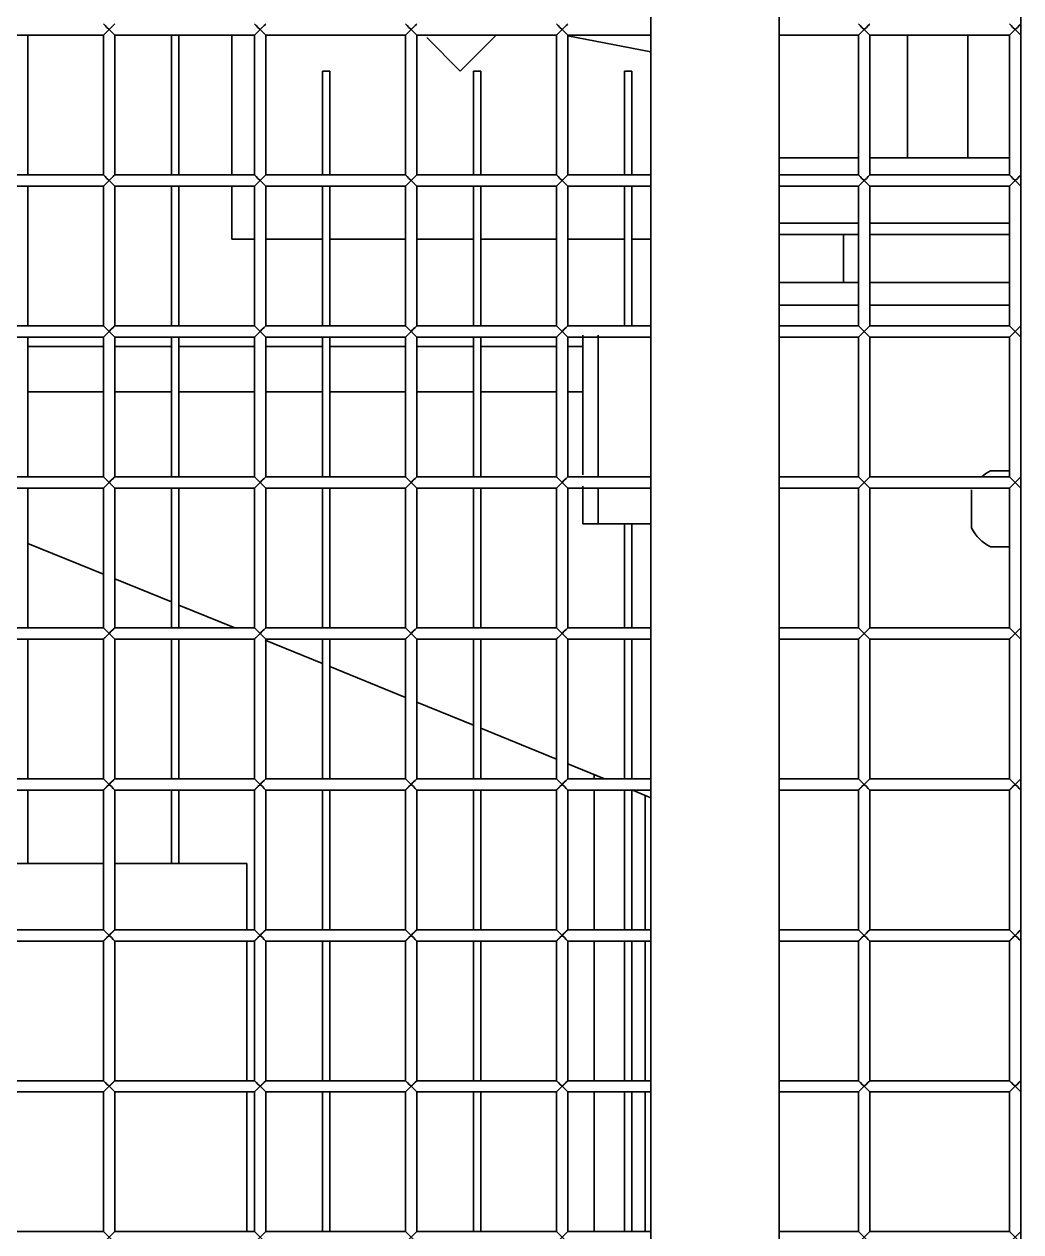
# Model space of a CAD drawing. Header units: millimetres. Extents: x 32496 to 166256, y 3504 to 23939.
# Drawn here: x 44987.6 to 45251.6, y 12470 to 12790 of the extents above; entities that cross this region are included whole.
import ezdxf

# ---------------------------------------------------------------- set-up
doc = ezdxf.new("R2010")
doc.units = ezdxf.units.MM
doc.layers.get('0').update_dxf_attribs({"lineweight": 35})

msp = doc.modelspace()

# ---------------------------------------------------------------- linework, layer by layer
at = {"linetype": 'Continuous'}
for p, q in [((45153.64, 13155.075), (45153.64, 12224.075)), ((45187.64, 13155.075), (45187.64, 12224.075)), ((45251.64, 12237.075), (45251.64, 13140.075)), ((45008.64, 12787.075), (45011.64, 12790.075)), ((45008.64, 12790.075), (45011.64, 12787.075)), ((45008.756, 12787.192), (45009.55, 12787.986)), ((45009.55, 12787.986), (45010.14, 12788.575)), ((45048.64, 12787.075), (45051.64, 12790.075)), ((45048.64, 12790.075), (45051.64, 12787.075)), ((45048.756, 12787.192), (45049.55, 12787.986)), ((45049.55, 12787.986), (45050.14, 12788.575)), ((45088.64, 12787.075), (45091.64, 12790.075)), ((45088.64, 12790.075), (45091.64, 12787.075)), ((45088.756, 12787.192), (45089.55, 12787.986)), ((45089.55, 12787.986), (45090.14, 12788.575)), ((45128.64, 12787.075), (45131.64, 12790.075)), ((45128.64, 12790.075), (45131.64, 12787.075)), ((45128.756, 12787.192), (45129.55, 12787.986)), ((45129.55, 12787.986), (45130.14, 12788.575)), ((45208.64, 12787.075), (45211.64, 12790.075)), ((45208.64, 12790.075), (45211.64, 12787.075)), ((45208.756, 12787.192), (45209.55, 12787.986)), ((45209.55, 12787.986), (45210.14, 12788.575)), ((45248.64, 12787.075), (45251.64, 12790.075)), ((45248.64, 12790.075), (45251.64, 12787.075)), ((45248.756, 12787.192), (45249.55, 12787.986)), ((45249.55, 12787.986), (45250.14, 12788.575)), ((44971.64, 12787.075), (45008.64, 12787.075)), ((44988.64, 12750.075), (44988.64, 12787.075)), ((45008.64, 12787.075), (45008.64, 12750.075)), ((45011.64, 12787.075), (45011.64, 12750.075)), ((45011.64, 12787.075), (45048.64, 12787.075)), ((45026.64, 12750.075), (45026.64, 12787.075)), ((45028.64, 12750.075), (45028.64, 12787.075)), ((45042.64, 12787.075), (45042.64, 12750.075)), ((45048.64, 12787.075), (45048.64, 12750.075)), ((45051.64, 12787.075), (45051.64, 12750.075)), ((45051.64, 12787.075), (45088.64, 12787.075)), ((45088.64, 12787.075), (45088.64, 12750.075)), ((45091.64, 12787.075), (45091.64, 12750.075)), ((45091.64, 12787.075), (45128.64, 12787.075)), ((45094.274, 12786.442), (45103.14, 12777.575)), ((45112.64, 12787.075), (45103.14, 12777.575)), ((45112.69, 12787.126), (45105.901, 12780.336)), ((45128.64, 12787.075), (45128.64, 12750.075)), ((45153.64, 12782.7), (45131.61, 12786.921)), ((45131.64, 12787.075), (45131.64, 12750.075)), ((45131.64, 12787.075), (45153.64, 12787.075)), ((45187.64, 12787.075), (45208.64, 12787.075)), ((45208.64, 12787.075), (45208.64, 12750.075)), ((45211.64, 12787.075), (45211.64, 12750.075)), ((45211.64, 12787.075), (45248.64, 12787.075)), ((45221.64, 12754.571), (45221.64, 12787.075)), ((45237.64, 12787.075), (45237.64, 12754.571)), ((45248.64, 12787.075), (45248.64, 12750.075)), ((45105.901, 12780.336), (45104.895, 12779.33)), ((45066.64, 12750.075), (45066.64, 12777.575)), ((45068.64, 12777.575), (45066.64, 12777.575)), ((45068.64, 12750.075), (45068.64, 12777.575)), ((45106.64, 12750.075), (45106.64, 12777.575)), ((45108.64, 12777.575), (45106.64, 12777.575)), ((45108.64, 12750.075), (45108.64, 12777.575)), ((45146.64, 12750.075), (45146.64, 12777.575)), ((45148.64, 12777.575), (45146.64, 12777.575)), ((45148.64, 12750.075), (45148.64, 12777.575)), ((45187.64, 12754.571), (45208.64, 12754.571)), ((45211.64, 12754.571), (45248.64, 12754.571)), ((44971.64, 12750.075), (45008.64, 12750.075)), ((45008.64, 12747.075), (45011.64, 12750.075)), ((45008.64, 12750.075), (45011.64, 12747.075)), ((45011.64, 12750.075), (45048.64, 12750.075)), ((45048.64, 12747.075), (45051.64, 12750.075)), ((45048.64, 12750.075), (45051.64, 12747.075)), ((45051.64, 12750.075), (45088.64, 12750.075)), ((45088.64, 12747.075), (45091.64, 12750.075)), ((45088.64, 12750.075), (45091.64, 12747.075)), ((45091.64, 12750.075), (45128.64, 12750.075)), ((45128.64, 12747.075), (45131.64, 12750.075)), ((45128.64, 12750.075), (45131.64, 12747.075)), ((45131.64, 12750.075), (45153.64, 12750.075)), ((45187.64, 12750.075), (45208.64, 12750.075)), ((45208.64, 12747.075), (45211.64, 12750.075)), ((45208.64, 12750.075), (45211.64, 12747.075)), ((45211.64, 12750.075), (45248.64, 12750.075)), ((45248.64, 12747.075), (45251.64, 12750.075)), ((45248.64, 12750.075), (45251.64, 12747.075)), ((44971.64, 12747.075), (45008.64, 12747.075)), ((44988.64, 12710.075), (44988.64, 12747.075)), ((45008.64, 12747.075), (45008.64, 12710.075)), ((45008.756, 12747.192), (45009.55, 12747.986)), ((45009.55, 12747.986), (45010.14, 12748.575)), ((45011.64, 12747.075), (45011.64, 12710.075)), ((45011.64, 12747.075), (45048.64, 12747.075)), ((45026.64, 12710.075), (45026.64, 12747.075)), ((45028.64, 12710.075), (45028.64, 12747.075)), ((45042.64, 12747.075), (45042.64, 12733.075)), ((45048.64, 12747.075), (45048.64, 12710.075)), ((45048.756, 12747.192), (45049.55, 12747.986)), ((45049.55, 12747.986), (45050.14, 12748.575)), ((45051.64, 12747.075), (45051.64, 12710.075)), ((45051.64, 12747.075), (45088.64, 12747.075)), ((45066.64, 12710.075), (45066.64, 12747.075)), ((45068.64, 12710.075), (45068.64, 12747.075)), ((45088.64, 12747.075), (45088.64, 12710.075)), ((45088.756, 12747.192), (45089.55, 12747.986)), ((45089.55, 12747.986), (45090.14, 12748.575)), ((45091.64, 12747.075), (45091.64, 12710.075)), ((45091.64, 12747.075), (45128.64, 12747.075)), ((45106.64, 12710.075), (45106.64, 12747.075)), ((45108.64, 12710.075), (45108.64, 12747.075)), ((45128.64, 12747.075), (45128.64, 12710.075)), ((45128.756, 12747.192), (45129.55, 12747.986)), ((45129.55, 12747.986), (45130.14, 12748.575)), ((45131.64, 12747.075), (45131.64, 12710.075)), ((45131.64, 12747.075), (45153.64, 12747.075)), ((45146.64, 12710.075), (45146.64, 12747.075)), ((45148.64, 12710.075), (45148.64, 12747.075)), ((45187.64, 12747.075), (45208.64, 12747.075)), ((45208.64, 12747.075), (45208.64, 12710.075)), ((45208.756, 12747.192), (45209.55, 12747.986)), ((45209.55, 12747.986), (45210.14, 12748.575)), ((45211.64, 12747.075), (45211.64, 12710.075)), ((45211.64, 12747.075), (45248.64, 12747.075)), ((45248.64, 12747.075), (45248.64, 12710.075)), ((45248.756, 12747.192), (45249.55, 12747.986)), ((45249.55, 12747.986), (45250.14, 12748.575)), ((45208.64, 12737.268), (45187.64, 12737.268)), ((45248.64, 12737.268), (45211.64, 12737.268)), ((45048.64, 12733.075), (45042.64, 12733.075)), ((45066.64, 12733.075), (45051.64, 12733.075)), ((45088.64, 12733.075), (45068.64, 12733.075)), ((45106.64, 12733.075), (45091.64, 12733.075)), ((45128.64, 12733.075), (45108.64, 12733.075)), ((45146.64, 12733.075), (45131.64, 12733.075)), ((45153.64, 12733.075), (45148.64, 12733.075)), ((45208.64, 12734.272), (45187.64, 12734.272)), ((45204.64, 12721.575), (45204.64, 12734.272)), ((45248.64, 12734.272), (45211.64, 12734.272)), ((45187.64, 12721.575), (45208.64, 12721.575)), ((45211.64, 12721.575), (45248.64, 12721.575)), ((45208.64, 12715.575), (45187.64, 12715.575)), ((45248.64, 12715.575), (45211.64, 12715.575)), ((44971.64, 12710.075), (45008.64, 12710.075)), ((45008.64, 12707.075), (45011.64, 12710.075)), ((45008.64, 12710.075), (45011.64, 12707.075)), ((45008.756, 12707.192), (45009.55, 12707.986)), ((45009.55, 12707.986), (45010.14, 12708.575)), ((45011.64, 12710.075), (45048.64, 12710.075)), ((45048.64, 12707.075), (45051.64, 12710.075)), ((45048.64, 12710.075), (45051.64, 12707.075)), ((45048.756, 12707.192), (45049.55, 12707.986)), ((45049.55, 12707.986), (45050.14, 12708.575)), ((45051.64, 12710.075), (45088.64, 12710.075)), ((45088.64, 12707.075), (45091.64, 12710.075)), ((45088.64, 12710.075), (45091.64, 12707.075)), ((45088.756, 12707.192), (45089.55, 12707.986)), ((45089.55, 12707.986), (45090.14, 12708.575)), ((45091.64, 12710.075), (45128.64, 12710.075)), ((45128.64, 12707.075), (45131.64, 12710.075)), ((45128.64, 12710.075), (45131.64, 12707.075)), ((45128.756, 12707.192), (45129.55, 12707.986)), ((45129.55, 12707.986), (45130.14, 12708.575)), ((45131.64, 12710.075), (45153.64, 12710.075)), ((45135.64, 12670.575), (45135.64, 12707.575)), ((45139.64, 12707.575), (45139.64, 12670.075)), ((45187.64, 12710.075), (45208.64, 12710.075)), ((45208.64, 12707.075), (45211.64, 12710.075)), ((45208.64, 12710.075), (45211.64, 12707.075)), ((45208.756, 12707.192), (45209.55, 12707.986)), ((45209.55, 12707.986), (45210.14, 12708.575)), ((45211.64, 12710.075), (45248.64, 12710.075)), ((45248.64, 12707.075), (45251.64, 12710.075)), ((45248.64, 12710.075), (45251.64, 12707.075)), ((45248.756, 12707.192), (45249.55, 12707.986)), ((45249.55, 12707.986), (45250.14, 12708.575)), ((44971.64, 12707.075), (45008.64, 12707.075)), ((44988.64, 12670.075), (44988.64, 12707.075)), ((44988.64, 12704.575), (45008.64, 12704.575)), ((45008.64, 12707.075), (45008.64, 12670.075)), ((45011.64, 12707.075), (45011.64, 12670.075)), ((45011.64, 12707.075), (45048.64, 12707.075)), ((45011.64, 12704.575), (45026.64, 12704.575)), ((45026.64, 12670.075), (45026.64, 12707.075)), ((45028.64, 12670.075), (45028.64, 12707.075)), ((45028.64, 12704.575), (45048.64, 12704.575)), ((45048.64, 12707.075), (45048.64, 12670.075)), ((45051.64, 12707.075), (45051.64, 12670.075)), ((45051.64, 12707.075), (45088.64, 12707.075)), ((45051.64, 12704.575), (45066.64, 12704.575)), ((45066.64, 12670.075), (45066.64, 12707.075)), ((45068.64, 12670.075), (45068.64, 12707.075)), ((45068.64, 12704.575), (45088.64, 12704.575)), ((45088.64, 12707.075), (45088.64, 12670.075)), ((45091.64, 12707.075), (45091.64, 12670.075)), ((45091.64, 12707.075), (45128.64, 12707.075)), ((45091.64, 12704.575), (45106.64, 12704.575)), ((45106.64, 12670.075), (45106.64, 12707.075)), ((45108.64, 12670.075), (45108.64, 12707.075)), ((45108.64, 12704.575), (45128.64, 12704.575)), ((45128.64, 12707.075), (45128.64, 12670.075)), ((45131.64, 12707.075), (45131.64, 12670.075)), ((45131.64, 12707.075), (45153.64, 12707.075)), ((45131.64, 12704.575), (45135.64, 12704.575)), ((45187.64, 12707.075), (45208.64, 12707.075)), ((45208.64, 12707.075), (45208.64, 12670.075)), ((45211.64, 12707.075), (45211.64, 12670.075)), ((45211.64, 12707.075), (45248.64, 12707.075)), ((45248.64, 12707.075), (45248.64, 12670.075)), ((45008.64, 12692.575), (44988.64, 12692.575)), ((45026.64, 12692.575), (45011.64, 12692.575)), ((45048.64, 12692.575), (45028.64, 12692.575)), ((45066.64, 12692.575), (45051.64, 12692.575)), ((45088.64, 12692.575), (45068.64, 12692.575)), ((45106.64, 12692.575), (45091.64, 12692.575)), ((45128.64, 12692.575), (45108.64, 12692.575)), ((45135.64, 12692.575), (45131.64, 12692.575)), ((44971.64, 12670.075), (45008.64, 12670.075)), ((45008.64, 12667.075), (45011.64, 12670.075)), ((45008.64, 12670.075), (45011.64, 12667.075)), ((45011.64, 12670.075), (45048.64, 12670.075)), ((45048.64, 12667.075), (45051.64, 12670.075)), ((45048.64, 12670.075), (45051.64, 12667.075)), ((45051.64, 12670.075), (45088.64, 12670.075)), ((45088.64, 12667.075), (45091.64, 12670.075)), ((45088.64, 12670.075), (45091.64, 12667.075)), ((45091.64, 12670.075), (45128.64, 12670.075)), ((45128.64, 12667.075), (45131.64, 12670.075)), ((45128.64, 12670.075), (45131.64, 12667.075)), ((45131.64, 12670.075), (45153.64, 12670.075)), ((45187.64, 12670.075), (45208.64, 12670.075)), ((45208.64, 12667.075), (45211.64, 12670.075)), ((45208.64, 12670.075), (45211.64, 12667.075)), ((45211.64, 12670.075), (45248.64, 12670.075)), ((45248.64, 12671.625), (45243.584, 12671.625)), ((45248.64, 12667.075), (45251.64, 12670.075)), ((45248.64, 12670.075), (45251.64, 12667.075)), ((44971.64, 12667.075), (45008.64, 12667.075)), ((44988.64, 12630.075), (44988.64, 12667.075)), ((45008.64, 12667.075), (45008.64, 12630.075)), ((45008.756, 12667.192), (45009.55, 12667.986)), ((45009.55, 12667.986), (45010.14, 12668.575)), ((45011.64, 12667.075), (45011.64, 12630.075)), ((45011.64, 12667.075), (45048.64, 12667.075)), ((45026.64, 12630.075), (45026.64, 12667.075)), ((45028.64, 12630.075), (45028.64, 12667.075)), ((45048.64, 12667.075), (45048.64, 12630.075)), ((45048.756, 12667.192), (45049.55, 12667.986)), ((45049.55, 12667.986), (45050.14, 12668.575)), ((45051.64, 12667.075), (45051.64, 12630.075)), ((45051.64, 12667.075), (45088.64, 12667.075)), ((45066.64, 12630.075), (45066.64, 12667.075)), ((45068.64, 12630.075), (45068.64, 12667.075)), ((45088.64, 12667.075), (45088.64, 12630.075)), ((45088.756, 12667.192), (45089.55, 12667.986)), ((45089.55, 12667.986), (45090.14, 12668.575)), ((45091.64, 12667.075), (45091.64, 12630.075)), ((45091.64, 12667.075), (45128.64, 12667.075)), ((45106.64, 12630.075), (45106.64, 12667.075)), ((45108.64, 12630.075), (45108.64, 12667.075)), ((45128.64, 12667.075), (45128.64, 12630.075)), ((45128.756, 12667.192), (45129.55, 12667.986)), ((45129.55, 12667.986), (45130.14, 12668.575)), ((45131.64, 12667.075), (45131.64, 12630.075)), ((45131.64, 12667.075), (45153.64, 12667.075)), ((45135.64, 12657.575), (45135.64, 12667.575)), ((45139.64, 12667.075), (45139.64, 12657.575)), ((45187.64, 12667.075), (45208.64, 12667.075)), ((45208.64, 12667.075), (45208.64, 12630.075)), ((45208.756, 12667.192), (45209.55, 12667.986)), ((45209.55, 12667.986), (45210.14, 12668.575)), ((45211.64, 12667.075), (45211.64, 12630.075)), ((45211.64, 12667.075), (45248.64, 12667.075)), ((45238.59, 12666.631), (45238.59, 12656.52)), ((45248.64, 12667.075), (45248.64, 12630.075)), ((45248.756, 12667.192), (45249.55, 12667.986)), ((45249.55, 12667.986), (45250.14, 12668.575)), ((45135.64, 12657.575), (45153.64, 12657.575)), ((45146.64, 12630.075), (45146.64, 12657.575)), ((45148.64, 12630.075), (45148.64, 12657.575)), ((45008.64, 12644.28), (44988.64, 12652.449)), ((45243.584, 12651.525), (45248.64, 12651.525)), ((45026.64, 12636.928), (45011.64, 12643.054)), ((45043.416, 12630.075), (45028.64, 12636.111)), ((44971.64, 12630.075), (45008.64, 12630.075)), ((45008.64, 12627.075), (45011.64, 12630.075)), ((45008.64, 12630.075), (45011.64, 12627.075)), ((45008.756, 12627.192), (45009.55, 12627.986)), ((45009.55, 12627.986), (45010.14, 12628.575)), ((45011.64, 12630.075), (45048.64, 12630.075)), ((45048.64, 12627.075), (45051.64, 12630.075)), ((45048.64, 12630.075), (45051.64, 12627.075)), ((45048.756, 12627.192), (45049.55, 12627.986)), ((45049.55, 12627.986), (45050.14, 12628.575)), ((45051.64, 12630.075), (45088.64, 12630.075)), ((45088.64, 12627.075), (45091.64, 12630.075)), ((45088.64, 12630.075), (45091.64, 12627.075)), ((45088.756, 12627.192), (45089.55, 12627.986)), ((45089.55, 12627.986), (45090.14, 12628.575)), ((45091.64, 12630.075), (45128.64, 12630.075)), ((45128.64, 12627.075), (45131.64, 12630.075)), ((45128.64, 12630.075), (45131.64, 12627.075)), ((45128.756, 12627.192), (45129.55, 12627.986)), ((45129.55, 12627.986), (45130.14, 12628.575)), ((45131.64, 12630.075), (45153.64, 12630.075)), ((45187.64, 12630.075), (45208.64, 12630.075)), ((45208.64, 12627.075), (45211.64, 12630.075)), ((45208.64, 12630.075), (45211.64, 12627.075)), ((45208.756, 12627.192), (45209.55, 12627.986)), ((45209.55, 12627.986), (45210.14, 12628.575)), ((45211.64, 12630.075), (45248.64, 12630.075)), ((45248.64, 12627.075), (45251.64, 12630.075)), ((45248.64, 12630.075), (45251.64, 12627.075)), ((45248.756, 12627.192), (45249.55, 12627.986)), ((45249.55, 12627.986), (45250.14, 12628.575)), ((44971.64, 12627.075), (45008.64, 12627.075)), ((44988.64, 12590.075), (44988.64, 12627.075)), ((45008.64, 12627.075), (45008.64, 12590.075)), ((45011.64, 12627.075), (45011.64, 12590.075)), ((45011.64, 12627.075), (45048.64, 12627.075)), ((45026.64, 12590.075), (45026.64, 12627.075)), ((45028.64, 12590.075), (45028.64, 12627.075)), ((45048.64, 12627.075), (45048.64, 12590.075)), ((45066.64, 12620.59), (45051.514, 12626.768)), ((45051.64, 12627.075), (45051.64, 12590.075)), ((45051.64, 12627.075), (45088.64, 12627.075)), ((45066.64, 12590.075), (45066.64, 12627.075)), ((45068.64, 12590.075), (45068.64, 12627.075)), ((45088.64, 12627.075), (45088.64, 12590.075)), ((45091.64, 12627.075), (45091.64, 12590.075)), ((45091.64, 12627.075), (45128.64, 12627.075)), ((45106.64, 12590.075), (45106.64, 12627.075)), ((45108.64, 12590.075), (45108.64, 12627.075)), ((45128.64, 12627.075), (45128.64, 12590.075)), ((45131.64, 12627.075), (45131.64, 12590.075)), ((45131.64, 12627.075), (45153.64, 12627.075)), ((45146.64, 12590.075), (45146.64, 12627.075)), ((45148.64, 12590.075), (45148.64, 12627.075)), ((45187.64, 12627.075), (45208.64, 12627.075)), ((45208.64, 12627.075), (45208.64, 12590.075)), ((45211.64, 12627.075), (45211.64, 12590.075)), ((45211.64, 12627.075), (45248.64, 12627.075)), ((45248.64, 12627.075), (45248.64, 12590.075)), ((45088.64, 12611.604), (45068.64, 12619.773)), ((45106.64, 12604.252), (45091.64, 12610.378)), ((45128.64, 12595.266), (45108.64, 12603.435)), ((45141.347, 12590.075), (45131.64, 12594.04)), ((44971.64, 12590.075), (45008.64, 12590.075)), ((45008.64, 12587.075), (45011.64, 12590.075)), ((45008.64, 12590.075), (45011.64, 12587.075)), ((45011.64, 12590.075), (45048.64, 12590.075)), ((45048.64, 12587.075), (45051.64, 12590.075)), ((45048.64, 12590.075), (45051.64, 12587.075)), ((45051.64, 12590.075), (45088.64, 12590.075)), ((45088.64, 12587.075), (45091.64, 12590.075)), ((45088.64, 12590.075), (45091.64, 12587.075)), ((45091.64, 12590.075), (45128.64, 12590.075)), ((45128.64, 12587.075), (45131.64, 12590.075)), ((45128.64, 12590.075), (45131.64, 12587.075)), ((45131.64, 12590.075), (45153.64, 12590.075)), ((45138.64, 12591.181), (45138.64, 12590.075)), ((45187.64, 12590.075), (45208.64, 12590.075)), ((45208.64, 12587.075), (45211.64, 12590.075)), ((45208.64, 12590.075), (45211.64, 12587.075)), ((45211.64, 12590.075), (45248.64, 12590.075)), ((45248.64, 12587.075), (45251.64, 12590.075)), ((45248.64, 12590.075), (45251.64, 12587.075)), ((44971.64, 12587.075), (45008.64, 12587.075)), ((44988.64, 12567.575), (44988.64, 12587.075)), ((45008.64, 12587.075), (45008.64, 12550.075)), ((45008.756, 12587.192), (45009.55, 12587.986)), ((45009.55, 12587.986), (45010.14, 12588.575)), ((45011.64, 12587.075), (45011.64, 12550.075)), ((45011.64, 12587.075), (45048.64, 12587.075)), ((45026.64, 12567.575), (45026.64, 12587.075)), ((45028.64, 12567.575), (45028.64, 12587.075)), ((45048.64, 12587.075), (45048.64, 12550.075)), ((45048.756, 12587.192), (45049.55, 12587.986)), ((45049.55, 12587.986), (45050.14, 12588.575)), ((45051.64, 12587.075), (45051.64, 12550.075)), ((45051.64, 12587.075), (45088.64, 12587.075)), ((45066.64, 12550.075), (45066.64, 12587.075)), ((45068.64, 12550.075), (45068.64, 12587.075)), ((45088.64, 12587.075), (45088.64, 12550.075)), ((45088.756, 12587.192), (45089.55, 12587.986)), ((45089.55, 12587.986), (45090.14, 12588.575)), ((45091.64, 12587.075), (45091.64, 12550.075)), ((45091.64, 12587.075), (45128.64, 12587.075)), ((45106.64, 12550.075), (45106.64, 12587.075)), ((45108.64, 12550.075), (45108.64, 12587.075)), ((45128.64, 12587.075), (45128.64, 12550.075)), ((45128.756, 12587.192), (45129.55, 12587.986)), ((45129.55, 12587.986), (45130.14, 12588.575)), ((45131.64, 12587.075), (45131.64, 12550.075)), ((45131.64, 12587.075), (45153.64, 12587.075)), ((45138.64, 12587.075), (45138.64, 12550.075)), ((45146.64, 12550.075), (45146.64, 12587.075)), ((45153.64, 12585.054), (45148.64, 12587.097)), ((45148.64, 12550.075), (45148.64, 12587.075)), ((45152.14, 12585.667), (45152.14, 12550.075)), ((45187.64, 12587.075), (45208.64, 12587.075)), ((45208.64, 12587.075), (45208.64, 12550.075)), ((45208.756, 12587.192), (45209.55, 12587.986)), ((45209.55, 12587.986), (45210.14, 12588.575)), ((45211.64, 12587.075), (45211.64, 12550.075)), ((45211.64, 12587.075), (45248.64, 12587.075)), ((45248.64, 12587.075), (45248.64, 12550.075)), ((45248.756, 12587.192), (45249.55, 12587.986)), ((45249.55, 12587.986), (45250.14, 12588.575)), ((45008.64, 12567.575), (44971.64, 12567.575)), ((45046.64, 12567.575), (45011.64, 12567.575)), ((45046.64, 12550.075), (45046.64, 12567.575)), ((44971.64, 12550.075), (45008.64, 12550.075)), ((45008.64, 12547.075), (45011.64, 12550.075)), ((45008.64, 12550.075), (45011.64, 12547.075)), ((45008.756, 12547.192), (45009.55, 12547.986)), ((45009.55, 12547.986), (45010.14, 12548.575)), ((45011.64, 12550.075), (45048.64, 12550.075)), ((45048.64, 12547.075), (45051.64, 12550.075)), ((45048.64, 12550.075), (45051.64, 12547.075)), ((45048.756, 12547.192), (45049.55, 12547.986)), ((45049.55, 12547.986), (45050.14, 12548.575)), ((45051.64, 12550.075), (45088.64, 12550.075)), ((45088.64, 12547.075), (45091.64, 12550.075)), ((45088.64, 12550.075), (45091.64, 12547.075)), ((45088.756, 12547.192), (45089.55, 12547.986)), ((45089.55, 12547.986), (45090.14, 12548.575)), ((45091.64, 12550.075), (45128.64, 12550.075)), ((45128.64, 12547.075), (45131.64, 12550.075)), ((45128.64, 12550.075), (45131.64, 12547.075)), ((45128.756, 12547.192), (45129.55, 12547.986)), ((45129.55, 12547.986), (45130.14, 12548.575)), ((45131.64, 12550.075), (45153.64, 12550.075)), ((45187.64, 12550.075), (45208.64, 12550.075)), ((45208.64, 12547.075), (45211.64, 12550.075)), ((45208.64, 12550.075), (45211.64, 12547.075)), ((45208.756, 12547.192), (45209.55, 12547.986)), ((45209.55, 12547.986), (45210.14, 12548.575)), ((45211.64, 12550.075), (45248.64, 12550.075)), ((45248.64, 12547.075), (45251.64, 12550.075)), ((45248.64, 12550.075), (45251.64, 12547.075)), ((45248.756, 12547.192), (45249.55, 12547.986)), ((45249.55, 12547.986), (45250.14, 12548.575)), ((44971.64, 12547.075), (45008.64, 12547.075)), ((45008.64, 12547.075), (45008.64, 12510.075)), ((45011.64, 12547.075), (45011.64, 12510.075)), ((45011.64, 12547.075), (45048.64, 12547.075)), ((45046.64, 12510.075), (45046.64, 12547.075)), ((45048.64, 12547.075), (45048.64, 12510.075)), ((45051.64, 12547.075), (45051.64, 12510.075)), ((45051.64, 12547.075), (45088.64, 12547.075)), ((45066.64, 12510.075), (45066.64, 12547.075)), ((45068.64, 12510.075), (45068.64, 12547.075)), ((45088.64, 12547.075), (45088.64, 12510.075)), ((45091.64, 12547.075), (45091.64, 12510.075)), ((45091.64, 12547.075), (45128.64, 12547.075)), ((45106.64, 12510.075), (45106.64, 12547.075)), ((45108.64, 12510.075), (45108.64, 12547.075)), ((45128.64, 12547.075), (45128.64, 12510.075)), ((45131.64, 12547.075), (45131.64, 12510.075)), ((45131.64, 12547.075), (45153.64, 12547.075)), ((45138.64, 12547.075), (45138.64, 12510.075)), ((45146.64, 12510.075), (45146.64, 12547.075)), ((45148.64, 12510.075), (45148.64, 12547.075)), ((45152.14, 12547.075), (45152.14, 12510.075)), ((45187.64, 12547.075), (45208.64, 12547.075)), ((45208.64, 12547.075), (45208.64, 12510.075)), ((45211.64, 12547.075), (45211.64, 12510.075)), ((45211.64, 12547.075), (45248.64, 12547.075)), ((45248.64, 12547.075), (45248.64, 12510.075)), ((44971.64, 12510.075), (45008.64, 12510.075)), ((45008.64, 12507.075), (45011.64, 12510.075)), ((45008.64, 12510.075), (45011.64, 12507.075)), ((45011.64, 12510.075), (45048.64, 12510.075)), ((45048.64, 12507.075), (45051.64, 12510.075)), ((45048.64, 12510.075), (45051.64, 12507.075)), ((45051.64, 12510.075), (45088.64, 12510.075)), ((45088.64, 12507.075), (45091.64, 12510.075)), ((45088.64, 12510.075), (45091.64, 12507.075)), ((45091.64, 12510.075), (45128.64, 12510.075)), ((45128.64, 12507.075), (45131.64, 12510.075)), ((45128.64, 12510.075), (45131.64, 12507.075)), ((45131.64, 12510.075), (45153.64, 12510.075)), ((45187.64, 12510.075), (45208.64, 12510.075)), ((45208.64, 12507.075), (45211.64, 12510.075)), ((45208.64, 12510.075), (45211.64, 12507.075)), ((45211.64, 12510.075), (45248.64, 12510.075)), ((45248.64, 12507.075), (45251.64, 12510.075)), ((45248.64, 12510.075), (45251.64, 12507.075)), ((44971.64, 12507.075), (45008.64, 12507.075)), ((45008.64, 12507.075), (45008.64, 12470.075)), ((45008.756, 12507.192), (45009.55, 12507.986)), ((45009.55, 12507.986), (45010.14, 12508.575)), ((45011.64, 12507.075), (45011.64, 12470.075)), ((45011.64, 12507.075), (45048.64, 12507.075)), ((45046.64, 12470.075), (45046.64, 12507.075)), ((45048.64, 12507.075), (45048.64, 12470.075)), ((45048.756, 12507.192), (45049.55, 12507.986)), ((45049.55, 12507.986), (45050.14, 12508.575)), ((45051.64, 12507.075), (45051.64, 12470.075)), ((45051.64, 12507.075), (45088.64, 12507.075)), ((45066.64, 12470.075), (45066.64, 12507.075)), ((45068.64, 12470.075), (45068.64, 12507.075)), ((45088.64, 12507.075), (45088.64, 12470.075)), ((45088.756, 12507.192), (45089.55, 12507.986)), ((45089.55, 12507.986), (45090.14, 12508.575)), ((45091.64, 12507.075), (45091.64, 12470.075)), ((45091.64, 12507.075), (45128.64, 12507.075)), ((45106.64, 12470.075), (45106.64, 12507.075)), ((45108.64, 12470.075), (45108.64, 12507.075)), ((45128.64, 12507.075), (45128.64, 12470.075)), ((45128.756, 12507.192), (45129.55, 12507.986)), ((45129.55, 12507.986), (45130.14, 12508.575)), ((45131.64, 12507.075), (45131.64, 12470.075)), ((45131.64, 12507.075), (45153.64, 12507.075)), ((45138.64, 12507.075), (45138.64, 12470.075)), ((45146.64, 12470.075), (45146.64, 12507.075)), ((45148.64, 12470.075), (45148.64, 12507.075)), ((45152.14, 12507.075), (45152.14, 12470.075)), ((45187.64, 12507.075), (45208.64, 12507.075)), ((45208.64, 12507.075), (45208.64, 12470.075)), ((45208.756, 12507.192), (45209.55, 12507.986)), ((45209.55, 12507.986), (45210.14, 12508.575)), ((45211.64, 12507.075), (45211.64, 12470.075)), ((45211.64, 12507.075), (45248.64, 12507.075)), ((45248.64, 12507.075), (45248.64, 12470.075)), ((45248.756, 12507.192), (45249.55, 12507.986)), ((45249.55, 12507.986), (45250.14, 12508.575)), ((44971.64, 12470.075), (45008.64, 12470.075)), ((45008.64, 12467.075), (45011.64, 12470.075)), ((45008.64, 12470.075), (45011.64, 12467.075)), ((45011.64, 12470.075), (45048.64, 12470.075)), ((45048.64, 12467.075), (45051.64, 12470.075)), ((45048.64, 12470.075), (45051.64, 12467.075)), ((45051.64, 12470.075), (45088.64, 12470.075)), ((45088.64, 12467.075), (45091.64, 12470.075)), ((45088.64, 12470.075), (45091.64, 12467.075)), ((45091.64, 12470.075), (45128.64, 12470.075)), ((45128.64, 12467.075), (45131.64, 12470.075)), ((45128.64, 12470.075), (45131.64, 12467.075)), ((45131.64, 12470.075), (45153.64, 12470.075)), ((45187.64, 12470.075), (45208.64, 12470.075)), ((45208.64, 12467.075), (45211.64, 12470.075)), ((45208.64, 12470.075), (45211.64, 12467.075)), ((45211.64, 12470.075), (45248.64, 12470.075)), ((45248.64, 12467.075), (45251.64, 12470.075)), ((45248.64, 12470.075), (45251.64, 12467.075))]:
    msp.add_line(p, q, dxfattribs=at)
for points in [[(45010.14, 12788.575), (45009.553, 12789.162), (45009.077, 12789.638)], [(45011.524, 12789.96), (45011.209, 12789.645), (45010.72, 12789.155), (45010.14, 12788.575)], [(45010.14, 12788.575), (45010.731, 12787.985), (45011.2, 12787.515), (45011.64, 12787.075)], [(45050.14, 12788.575), (45049.553, 12789.162), (45049.077, 12789.638)], [(45051.524, 12789.96), (45051.209, 12789.645), (45050.72, 12789.155), (45050.14, 12788.575)], [(45050.14, 12788.575), (45050.731, 12787.985), (45051.2, 12787.515), (45051.64, 12787.075)], [(45090.14, 12788.575), (45089.553, 12789.162), (45089.077, 12789.638)], [(45091.524, 12789.96), (45091.209, 12789.645), (45090.72, 12789.155), (45090.14, 12788.575)], [(45090.14, 12788.575), (45090.731, 12787.985), (45091.2, 12787.515), (45091.64, 12787.075)], [(45130.14, 12788.575), (45129.553, 12789.162), (45129.077, 12789.638)], [(45131.524, 12789.96), (45131.209, 12789.645), (45130.72, 12789.155), (45130.14, 12788.575)], [(45130.14, 12788.575), (45130.731, 12787.985), (45131.2, 12787.515), (45131.64, 12787.075)], [(45210.14, 12788.575), (45209.553, 12789.162), (45209.077, 12789.638)], [(45211.524, 12789.96), (45211.209, 12789.645), (45210.72, 12789.155), (45210.14, 12788.575)], [(45210.14, 12788.575), (45210.731, 12787.985), (45211.2, 12787.515), (45211.64, 12787.075)], [(45250.14, 12788.575), (45249.553, 12789.162), (45249.077, 12789.638)], [(45251.524, 12789.96), (45251.209, 12789.645), (45250.72, 12789.155), (45250.14, 12788.575)], [(45250.14, 12788.575), (45250.731, 12787.985), (45251.2, 12787.515), (45251.64, 12787.075)], [(45010.14, 12748.575), (45009.553, 12749.162), (45009.077, 12749.638)], [(45011.524, 12749.96), (45011.209, 12749.645), (45010.72, 12749.155), (45010.14, 12748.575)], [(45050.14, 12748.575), (45049.553, 12749.162), (45049.077, 12749.638)], [(45051.524, 12749.96), (45051.209, 12749.645), (45050.72, 12749.155), (45050.14, 12748.575)], [(45090.14, 12748.575), (45089.553, 12749.162), (45089.077, 12749.638)], [(45091.524, 12749.96), (45091.209, 12749.645), (45090.72, 12749.155), (45090.14, 12748.575)], [(45130.14, 12748.575), (45129.553, 12749.162), (45129.077, 12749.638)], [(45131.524, 12749.96), (45131.209, 12749.645), (45130.72, 12749.155), (45130.14, 12748.575)], [(45210.14, 12748.575), (45209.553, 12749.162), (45209.077, 12749.638)], [(45211.524, 12749.96), (45211.209, 12749.645), (45210.72, 12749.155), (45210.14, 12748.575)], [(45250.14, 12748.575), (45249.553, 12749.162), (45249.077, 12749.638)], [(45251.524, 12749.96), (45251.209, 12749.645), (45250.72, 12749.155), (45250.14, 12748.575)], [(45010.14, 12748.575), (45010.731, 12747.985), (45011.2, 12747.515), (45011.64, 12747.075)], [(45050.14, 12748.575), (45050.731, 12747.985), (45051.2, 12747.515), (45051.64, 12747.075)], [(45090.14, 12748.575), (45090.731, 12747.985), (45091.2, 12747.515), (45091.64, 12747.075)], [(45130.14, 12748.575), (45130.731, 12747.985), (45131.2, 12747.515), (45131.64, 12747.075)], [(45210.14, 12748.575), (45210.731, 12747.985), (45211.2, 12747.515), (45211.64, 12747.075)], [(45250.14, 12748.575), (45250.731, 12747.985), (45251.2, 12747.515), (45251.64, 12747.075)], [(45010.14, 12708.575), (45009.553, 12709.162), (45009.077, 12709.638)], [(45011.524, 12709.96), (45011.209, 12709.645), (45010.72, 12709.155), (45010.14, 12708.575)], [(45010.14, 12708.575), (45010.731, 12707.985), (45011.2, 12707.515), (45011.64, 12707.075)], [(45050.14, 12708.575), (45049.553, 12709.162), (45049.077, 12709.638)], [(45051.524, 12709.96), (45051.209, 12709.645), (45050.72, 12709.155), (45050.14, 12708.575)], [(45050.14, 12708.575), (45050.731, 12707.985), (45051.2, 12707.515), (45051.64, 12707.075)], [(45090.14, 12708.575), (45089.553, 12709.162), (45089.077, 12709.638)], [(45091.524, 12709.96), (45091.209, 12709.645), (45090.72, 12709.155), (45090.14, 12708.575)], [(45090.14, 12708.575), (45090.731, 12707.985), (45091.2, 12707.515), (45091.64, 12707.075)], [(45130.14, 12708.575), (45129.553, 12709.162), (45129.077, 12709.638)], [(45131.524, 12709.96), (45131.209, 12709.645), (45130.72, 12709.155), (45130.14, 12708.575)], [(45130.14, 12708.575), (45130.731, 12707.985), (45131.2, 12707.515), (45131.64, 12707.075)], [(45210.14, 12708.575), (45209.553, 12709.162), (45209.077, 12709.638)], [(45211.524, 12709.96), (45211.209, 12709.645), (45210.72, 12709.155), (45210.14, 12708.575)], [(45210.14, 12708.575), (45210.731, 12707.985), (45211.2, 12707.515), (45211.64, 12707.075)], [(45250.14, 12708.575), (45249.553, 12709.162), (45249.077, 12709.638)], [(45251.524, 12709.96), (45251.209, 12709.645), (45250.72, 12709.155), (45250.14, 12708.575)], [(45250.14, 12708.575), (45250.731, 12707.985), (45251.2, 12707.515), (45251.64, 12707.075)], [(45010.14, 12668.575), (45009.553, 12669.162), (45009.077, 12669.638)], [(45011.524, 12669.96), (45011.209, 12669.645), (45010.72, 12669.155), (45010.14, 12668.575)], [(45050.14, 12668.575), (45049.553, 12669.162), (45049.077, 12669.638)], [(45051.524, 12669.96), (45051.209, 12669.645), (45050.72, 12669.155), (45050.14, 12668.575)], [(45090.14, 12668.575), (45089.553, 12669.162), (45089.077, 12669.638)], [(45091.524, 12669.96), (45091.209, 12669.645), (45090.72, 12669.155), (45090.14, 12668.575)], [(45130.14, 12668.575), (45129.553, 12669.162), (45129.077, 12669.638)], [(45131.524, 12669.96), (45131.209, 12669.645), (45130.72, 12669.155), (45130.14, 12668.575)], [(45210.14, 12668.575), (45209.553, 12669.162), (45209.077, 12669.638)], [(45211.524, 12669.96), (45211.209, 12669.645), (45210.72, 12669.155), (45210.14, 12668.575)], [(45250.14, 12668.575), (45249.553, 12669.162), (45249.077, 12669.638)], [(45251.524, 12669.96), (45251.209, 12669.645), (45250.72, 12669.155), (45250.14, 12668.575)], [(45010.14, 12668.575), (45010.731, 12667.985), (45011.2, 12667.515), (45011.64, 12667.075)], [(45050.14, 12668.575), (45050.731, 12667.985), (45051.2, 12667.515), (45051.64, 12667.075)], [(45090.14, 12668.575), (45090.731, 12667.985), (45091.2, 12667.515), (45091.64, 12667.075)], [(45130.14, 12668.575), (45130.731, 12667.985), (45131.2, 12667.515), (45131.64, 12667.075)], [(45210.14, 12668.575), (45210.731, 12667.985), (45211.2, 12667.515), (45211.64, 12667.075)], [(45250.14, 12668.575), (45250.731, 12667.985), (45251.2, 12667.515), (45251.64, 12667.075)], [(45010.14, 12628.575), (45009.553, 12629.162), (45009.077, 12629.638)], [(45011.524, 12629.96), (45011.209, 12629.645), (45010.72, 12629.155), (45010.14, 12628.575)], [(45010.14, 12628.575), (45010.731, 12627.985), (45011.2, 12627.515), (45011.64, 12627.075)], [(45050.14, 12628.575), (45049.553, 12629.162), (45049.077, 12629.638)], [(45051.524, 12629.96), (45051.209, 12629.645), (45050.72, 12629.155), (45050.14, 12628.575)], [(45050.14, 12628.575), (45050.731, 12627.985), (45051.2, 12627.515), (45051.64, 12627.075)], [(45090.14, 12628.575), (45089.553, 12629.162), (45089.077, 12629.638)], [(45091.524, 12629.96), (45091.209, 12629.645), (45090.72, 12629.155), (45090.14, 12628.575)], [(45090.14, 12628.575), (45090.731, 12627.985), (45091.2, 12627.515), (45091.64, 12627.075)], [(45130.14, 12628.575), (45129.553, 12629.162), (45129.077, 12629.638)], [(45131.524, 12629.96), (45131.209, 12629.645), (45130.72, 12629.155), (45130.14, 12628.575)], [(45130.14, 12628.575), (45130.731, 12627.985), (45131.2, 12627.515), (45131.64, 12627.075)], [(45210.14, 12628.575), (45209.553, 12629.162), (45209.077, 12629.638)], [(45211.524, 12629.96), (45211.209, 12629.645), (45210.72, 12629.155), (45210.14, 12628.575)], [(45210.14, 12628.575), (45210.731, 12627.985), (45211.2, 12627.515), (45211.64, 12627.075)], [(45250.14, 12628.575), (45249.553, 12629.162), (45249.077, 12629.638)], [(45251.524, 12629.96), (45251.209, 12629.645), (45250.72, 12629.155), (45250.14, 12628.575)], [(45250.14, 12628.575), (45250.731, 12627.985), (45251.2, 12627.515), (45251.64, 12627.075)], [(45010.14, 12588.575), (45009.553, 12589.162), (45009.077, 12589.638)], [(45011.524, 12589.96), (45011.209, 12589.645), (45010.72, 12589.155), (45010.14, 12588.575)], [(45050.14, 12588.575), (45049.553, 12589.162), (45049.077, 12589.638)], [(45051.524, 12589.96), (45051.209, 12589.645), (45050.72, 12589.155), (45050.14, 12588.575)], [(45090.14, 12588.575), (45089.553, 12589.162), (45089.077, 12589.638)], [(45091.524, 12589.96), (45091.209, 12589.645), (45090.72, 12589.155), (45090.14, 12588.575)], [(45130.14, 12588.575), (45129.553, 12589.162), (45129.077, 12589.638)], [(45131.524, 12589.96), (45131.209, 12589.645), (45130.72, 12589.155), (45130.14, 12588.575)], [(45210.14, 12588.575), (45209.553, 12589.162), (45209.077, 12589.638)], [(45211.524, 12589.96), (45211.209, 12589.645), (45210.72, 12589.155), (45210.14, 12588.575)], [(45250.14, 12588.575), (45249.553, 12589.162), (45249.077, 12589.638)], [(45251.524, 12589.96), (45251.209, 12589.645), (45250.72, 12589.155), (45250.14, 12588.575)], [(45010.14, 12588.575), (45010.731, 12587.985), (45011.2, 12587.515), (45011.64, 12587.075)], [(45050.14, 12588.575), (45050.731, 12587.985), (45051.2, 12587.515), (45051.64, 12587.075)], [(45090.14, 12588.575), (45090.731, 12587.985), (45091.2, 12587.515), (45091.64, 12587.075)], [(45130.14, 12588.575), (45130.731, 12587.985), (45131.2, 12587.515), (45131.64, 12587.075)], [(45210.14, 12588.575), (45210.731, 12587.985), (45211.2, 12587.515), (45211.64, 12587.075)], [(45250.14, 12588.575), (45250.731, 12587.985), (45251.2, 12587.515), (45251.64, 12587.075)], [(45010.14, 12548.575), (45009.553, 12549.162), (45009.077, 12549.638)], [(45011.524, 12549.96), (45011.209, 12549.645), (45010.72, 12549.155), (45010.14, 12548.575)], [(45010.14, 12548.575), (45010.731, 12547.985), (45011.2, 12547.515), (45011.64, 12547.075)], [(45050.14, 12548.575), (45049.553, 12549.162), (45049.077, 12549.638)], [(45051.524, 12549.96), (45051.209, 12549.645), (45050.72, 12549.155), (45050.14, 12548.575)], [(45050.14, 12548.575), (45050.731, 12547.985), (45051.2, 12547.515), (45051.64, 12547.075)], [(45090.14, 12548.575), (45089.553, 12549.162), (45089.077, 12549.638)], [(45091.524, 12549.96), (45091.209, 12549.645), (45090.72, 12549.155), (45090.14, 12548.575)], [(45090.14, 12548.575), (45090.731, 12547.985), (45091.2, 12547.515), (45091.64, 12547.075)], [(45130.14, 12548.575), (45129.553, 12549.162), (45129.077, 12549.638)], [(45131.524, 12549.96), (45131.209, 12549.645), (45130.72, 12549.155), (45130.14, 12548.575)], [(45130.14, 12548.575), (45130.731, 12547.985), (45131.2, 12547.515), (45131.64, 12547.075)], [(45210.14, 12548.575), (45209.553, 12549.162), (45209.077, 12549.638)], [(45211.524, 12549.96), (45211.209, 12549.645), (45210.72, 12549.155), (45210.14, 12548.575)], [(45210.14, 12548.575), (45210.731, 12547.985), (45211.2, 12547.515), (45211.64, 12547.075)], [(45250.14, 12548.575), (45249.553, 12549.162), (45249.077, 12549.638)], [(45251.524, 12549.96), (45251.209, 12549.645), (45250.72, 12549.155), (45250.14, 12548.575)], [(45250.14, 12548.575), (45250.731, 12547.985), (45251.2, 12547.515), (45251.64, 12547.075)], [(45010.14, 12508.575), (45009.553, 12509.162), (45009.077, 12509.638)], [(45011.524, 12509.96), (45011.209, 12509.645), (45010.72, 12509.155), (45010.14, 12508.575)], [(45050.14, 12508.575), (45049.553, 12509.162), (45049.077, 12509.638)], [(45051.524, 12509.96), (45051.209, 12509.645), (45050.72, 12509.155), (45050.14, 12508.575)], [(45090.14, 12508.575), (45089.553, 12509.162), (45089.077, 12509.638)], [(45091.524, 12509.96), (45091.209, 12509.645), (45090.72, 12509.155), (45090.14, 12508.575)], [(45130.14, 12508.575), (45129.553, 12509.162), (45129.077, 12509.638)], [(45131.524, 12509.96), (45131.209, 12509.645), (45130.72, 12509.155), (45130.14, 12508.575)], [(45210.14, 12508.575), (45209.553, 12509.162), (45209.077, 12509.638)], [(45211.524, 12509.96), (45211.209, 12509.645), (45210.72, 12509.155), (45210.14, 12508.575)], [(45250.14, 12508.575), (45249.553, 12509.162), (45249.077, 12509.638)], [(45251.524, 12509.96), (45251.209, 12509.645), (45250.72, 12509.155), (45250.14, 12508.575)], [(45010.14, 12508.575), (45010.731, 12507.985), (45011.2, 12507.515), (45011.64, 12507.075)], [(45050.14, 12508.575), (45050.731, 12507.985), (45051.2, 12507.515), (45051.64, 12507.075)], [(45090.14, 12508.575), (45090.731, 12507.985), (45091.2, 12507.515), (45091.64, 12507.075)], [(45130.14, 12508.575), (45130.731, 12507.985), (45131.2, 12507.515), (45131.64, 12507.075)], [(45210.14, 12508.575), (45210.731, 12507.985), (45211.2, 12507.515), (45211.64, 12507.075)], [(45250.14, 12508.575), (45250.731, 12507.985), (45251.2, 12507.515), (45251.64, 12507.075)]]:
    msp.add_lwpolyline(points, dxfattribs=at)
for start, end in [(116.70485, 130.73353), (206.70485, 243.29515)]:
    msp.add_arc((45248.64, 12661.575), 11.25, start, end, dxfattribs=at)

doc.saveas('drawing.dxf')
